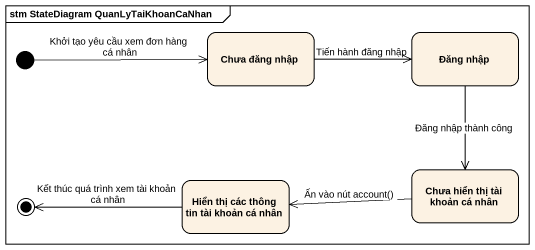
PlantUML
@startuml
mainframe stm StateDiagram QuanLyTaiKhoanCaNhan
hide empty description
state "Chưa đăng nhập" as Chưa_đăng_nhập
state "Đăng nhập" as Đăng_nhập
state "Chưa hiển thị tài khoản cá nhân" as Chưa_hiển_thị_tài_khoản_cá
state "Hiển thị các thông tin tài khoản cá nhân" as Hiển_thị_các_thông_tin_tài
[*] -right-> Chưa_đăng_nhập : Khởi tạo yêu cầu xem đơn hàng cá nhân
Chưa_đăng_nhập -right-> Đăng_nhập : Tiến hành đăng nhập
Đăng_nhập --> Chưa_hiển_thị_tài_khoản_cá : Đăng nhập thành công
Chưa_hiển_thị_tài_khoản_cá -left-> Hiển_thị_các_thông_tin_tài : Ấn vào nút account()
Hiển_thị_các_thông_tin_tài -left-> [*] : Kết thúc quá trình xem tài khoản cá nhân
@enduml
